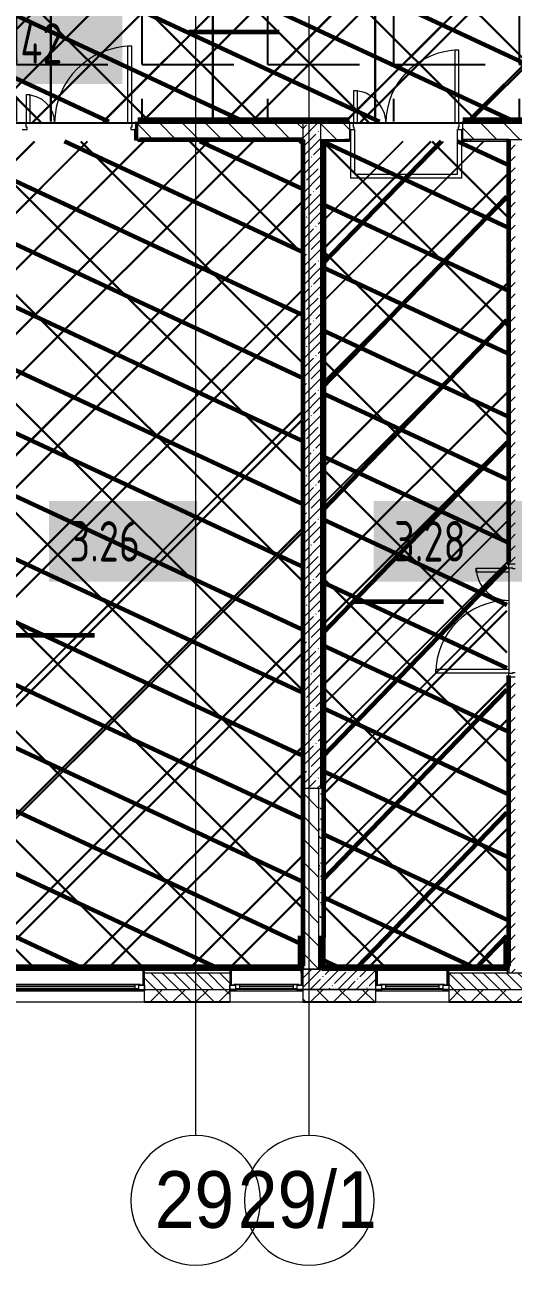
# Model space of a CAD drawing. Header units: millimetres. Extents: x -164500 to 426394, y -51911 to 102118.
# Drawn here: x 392930 to 398952, y -3506 to 11815 of the extents above; entities that cross this region are included whole.
import ezdxf

# ---------------------------------------------------------------- set-up
doc = ezdxf.new("R2010")
doc.units = ezdxf.units.MM
for name, color, linetype, lineweight in [('0) шлифовка', 5, 'Continuous', 60), ('1.4) Плинтус ПЛ-4', 6, 'Continuous', 60), ('5.2) Л-1 Линолеум', 100, 'Continuous', 30), ('7.5) НЗ Линолеум Темпо ПЛЮС', 134, 'Continuous', 30), ('7.7) Плинтус', 222, 'Continuous', 90), ('8.1) Нал пол Окт', 5, 'Continuous', 60), ('A-DOOR-2', 7, 'Continuous', 5), ('A-FLOR', 7, 'Continuous', 9), ('A-GLAZ', 7, 'Continuous', 9), ('A-GLAZ-1', 7, 'Continuous', 5), ('A-WALL', 7, 'Continuous', 5), ('I-WALL', 7, 'Continuous', 5), ('S-COLS-1', 7, 'Continuous', 5), ('Оси', 7, 'Continuous', 9), ('Оси-1', 7, 'Continuous', 20)]:
    doc.layers.add(name, color=color, linetype=linetype, lineweight=lineweight)
for name, color, linetype in [('2) защита вин плитк', 6, 'Continuous'), ('3.2.3) Нал-ой пол 4 вып', 3, 'Continuous'), ('3.2.3) Нал-ой пол 5 вып', 5, 'Continuous'), ('3.2.3) П-13', 5, 'Continuous')]:
    doc.layers.add(name, color=color, linetype=linetype)
for name, color, linetype, lineweight, true_color in [('A-DOOR-1', 7, 'Continuous', 5, 0xc0c0c0), ('A-DOOR-FRAM-1', 7, 'Continuous', 5, 0xc0c0c0), ('A-WALL-1', 9, 'Continuous', 5, 0x808080), ('A-WALL-FNSH-1', 9, 'Continuous', 5, 0x808080)]:
    doc.layers.add(name, color=color, linetype=linetype, lineweight=lineweight, true_color=true_color)
doc.styles.add('Arial', font='arial.ttf', dxfattribs={"width": 0.9, "height": 700})
doc.styles.add('СПДС', font='ГОСТ тип А.ttf', dxfattribs={"width": 0.9})
pattern_1 = [(135, (289227.4, 1e-08), (-141.42136, -141.42136), [])]
pattern_2 = [(45, (289227.4, 1e-08), (-114.04925, 114.04925), []), (45, (289341.45, 1e-08), (-114.04925, 114.04925), [201.612, -40.322, 6.706, -33.617])]
pattern_3 = [(0, (289227.4, 1e-08), (243.84, 60.96), [20.117, -162.763, 20.117, -162.763, -975.36]), (0, (289227.4, 1e-08), (243.84, 60.96), [-365.76, 20.117, -345.643, 20.117, -162.763, -426.72]), (0, (289227.4, 1e-08), (243.84, 60.96), [-914.4, 20.117, -101.803, 20.117, -284.683]), (120, (289318.84, 30.48), (-174.71291, 180.691634), [20.117, -162.763, 20.117, -162.763, -975.36]), (120, (289318.84, 30.48), (-174.71291, 180.691634), [-365.76, 20.117, -345.643, 20.117, -162.763, -426.72]), (120, (289318.84, 30.48), (-174.71291, 180.691634), [-914.4, 20.117, -101.803, 20.117, -284.683]), (240, (289349.32, 152.4), (-69.12709, -241.651634), [20.117, -162.763, 20.117, -162.763, -975.36]), (240, (289349.32, 152.4), (-69.12709, -241.651634), [-365.76, 20.117, -345.643, 20.117, -162.763, -426.72]), (240, (289349.32, 152.4), (-69.12709, -241.651634), [-914.4, 20.117, -101.803, 20.117, -284.683])]

# ---------------------------------------------------------------- blocks, each defined once
blk = doc.blocks.new('120_Окно_СКБ_2Ст_Фрамуга сверху - 120_Окно_СКБ_2Ст_2300х2500_h_ ДОО-19727959-Объем проектирования 3 этажа')
at = {"layer": 'A-GLAZ'}
for p, q in [((-1150, -127), (-1150, -57)), ((-1150, -57), (-1080, -57)), ((-1080, -127), (-1150, -127)), ((-1080, -127), (-1100, -127)), ((-1100, -127), (-1100, -137)), ((-1100, -137), (540, -137)), ((540, -137), (-1100, -137)), ((-1080, -57), (-1080, -127)), ((520, -87), (-1080, -87)), ((-1080, -87), (-1080, -127)), ((-1030, -137), (-1030, -87)), ((470, -137), (470, -87)), ((520, -127), (520, -57)), ((520, -57), (590, -57)), ((520, -127), (520, -87)), ((590, -127), (520, -127)), ((540, -127), (520, -127)), ((540, -137), (540, -127)), ((590, -127), (570, -127)), ((570, -127), (570, -137)), ((570, -137), (1100, -137)), ((1100, -137), (570, -137)), ((590, -57), (590, -127)), ((1080, -87), (590, -87)), ((590, -87), (590, -127)), ((640, -137), (640, -87)), ((1030, -137), (1030, -87)), ((1080, -127), (1080, -57)), ((1080, -57), (1150, -57)), ((1080, -127), (1080, -87)), ((1150, -127), (1080, -127)), ((1100, -127), (1080, -127)), ((1100, -137), (1100, -127)), ((1150, -57), (1150, -127))]:
    blk.add_line(p, q, dxfattribs=at)
at = {"layer": 'A-GLAZ-1'}
for p, q in [((1150, -57), (-1150, -57)), ((-1130, -127), (-1100, -127)), ((-1080, -57), (1080, -57)), ((-1030, -107), (470, -107)), ((470, -117), (-1030, -117)), ((540, -127), (570, -127)), ((540, -127), (570, -127)), ((640, -107), (1030, -107)), ((1030, -117), (640, -117)), ((1100, -127), (1130, -127))]:
    blk.add_line(p, q, dxfattribs=at)
blk = doc.blocks.new('120_Окно_СКБ_1Ст - 120_Окно_СКБ_1Ст 900х2500_h_ с форточкой-V552-Объем проектирования 3 этажа')
at = {"layer": 'A-GLAZ'}
for p, q in [((-450, -127), (-450, -57)), ((-450, -57), (-380, -57)), ((-380, -127), (-450, -127)), ((-380, -127), (-400, -127)), ((-400, -127), (-400, -137)), ((-400, -137), (400, -137)), ((400, -137), (-400, -137)), ((-380, -57), (-380, -127)), ((380, -87), (-380, -87)), ((-380, -87), (-380, -127)), ((-330, -137), (-330, -87)), ((330, -137), (330, -87)), ((380, -127), (380, -57)), ((380, -57), (450, -57)), ((380, -127), (380, -87)), ((450, -127), (380, -127)), ((400, -127), (380, -127)), ((400, -137), (400, -127)), ((450, -57), (450, -127))]:
    blk.add_line(p, q, dxfattribs=at)
at = {"layer": 'A-GLAZ-1'}
for p, q in [((450, -57), (-450, -57)), ((-430, -127), (-400, -127)), ((-330, -107), (330, -107)), ((330, -117), (-330, -117)), ((400, -127), (430, -127))]:
    blk.add_line(p, q, dxfattribs=at)
blk = doc.blocks.new('Ось сетки - D8-29747960-Объем проектирования 3 этажа')
at = {"layer": 'Оси-1'}
for start, end in [(360, 180), (180, 360)]:
    blk.add_arc((0, 0), 4, start, end, dxfattribs=at)

msp = doc.modelspace()

# ---------------------------------------------------------------- hatches: boundary and pattern name
at = {"layer": '0) шлифовка', "true_color": 0x2776bb}
h = msp.add_hatch(dxfattribs=at)
h.set_pattern_fill('ANSI31', color=152, scale=222, angle=110)
h.set_pattern_definition([(155, (374218.4, 26829), (-297.882, -638.811), [])])
h.paths.add_polyline_path([(409586.402, 13379), (408157.851, 13379), (404560.962, 13379), (404560.962, 13378), (404560.844, 13378), (403361.08, 13378), (403092.968, 13378), (403035.255, 13378), (401892.968, 13378), (387948.402, 13379), (387948.402, 13220), (387948.402, 11341), (390057.402, 11341), (390057.402, 10621), (392872.402, 10621), (403709.54, 10621), (403709.54, 10622), (404700.609, 10622), (405410.973, 10621.876), (405410.973, 10622), (405932.632, 10622), (410416.402, 10621), (410416.402, 12429), (409586.402, 12429)])
h = msp.add_hatch(dxfattribs=at)
h.set_pattern_fill('ANSI31', color=152, scale=222, angle=110)
h.set_pattern_definition([(155, (292979.4, 11329), (-297.8825, -638.811), [])])
h.paths.add_polyline_path([(396336.402, 10379), (394322.402, 10379), (390858.402, 10379), (390858.402, 5159.5), (390858.402, 5159), (390838.402, 171), (392107.402, 171), (394407.402, 171), (395457.402, 171), (396336.402, 171)])
h = msp.add_hatch(dxfattribs=at)
h.set_pattern_fill('ANSI31', color=152, scale=222, angle=110)
h.set_pattern_definition([(155, (396598.4, 10379), (-297.882, -638.81), [])])
h.paths.add_polyline_path([(398876.402, 10379), (398332.402, 10379), (396598.402, 10379), (396598.402, 171), (398876.402, 171), (398876.402, 3755)])
at = {"layer": '2) защита вин плитк'}
h = msp.add_hatch(dxfattribs=at)
h.set_pattern_fill('ANSI31', color=256, scale=333)
h.set_pattern_definition([(45, (374218.4, 26822.1), (-747.606, 747.606), [])])
h.paths.add_polyline_path([(409586.402, 13372.054), (408157.851, 13372.054), (404560.962, 13372.054), (404560.962, 13371.054), (404560.844, 13371.054), (403361.08, 13371.054), (403092.968, 13371.054), (403035.255, 13371.054), (401892.968, 13371.054), (387948.402, 13372.054), (387948.402, 13213.054), (387948.402, 11334.054), (390057.402, 11334.054), (390057.402, 10614.054), (392872.402, 10614.054), (403709.54, 10614.054), (403709.54, 10615.054), (404700.609, 10615.054), (405410.973, 10614.93), (405410.973, 10615.054), (405932.632, 10615.054), (410416.402, 10614.054), (410416.402, 12422.054), (409586.402, 12422.054)])
h = msp.add_hatch(dxfattribs=at)
h.set_pattern_fill('ANSI31', color=256, scale=333)
h.set_pattern_definition([(45, (292979.4, 11322.1), (-747.606, 747.606), [])])
h.paths.add_polyline_path([(396336.402, 10372.054), (394322.402, 10372.054), (390858.402, 10372.054), (390858.402, 5152.554), (390858.402, 5152.054), (390838.402, 164.054), (392107.402, 164.054), (394407.402, 164.054), (395457.402, 164.054), (396336.402, 164.054)])
h = msp.add_hatch(dxfattribs=at)
h.set_pattern_fill('ANSI31', color=256, scale=333)
h.set_pattern_definition([(45, (396598.4, 10372.1), (-747.61, 747.61), [])])
h.paths.add_polyline_path([(398876.402, 10372.054), (398332.402, 10372.054), (396598.402, 10372.054), (396598.402, 164.054), (398876.402, 164.054), (398876.402, 3748.054)])
at = {"layer": '3.2.3) Нал-ой пол 4 вып'}
h = msp.add_hatch(dxfattribs=at)
h.set_pattern_fill('ANSI31', color=256, scale=333)
h.set_pattern_definition([(45, (292979.4, 11329), (-747.606, 747.606), [])])
h.paths.add_polyline_path([(396336.402, 10379), (394322.402, 10379), (390858.402, 10379), (390858.402, 5159.5), (390858.402, 5159), (390838.402, 171), (392107.402, 171), (394407.402, 171), (395457.402, 171), (396336.402, 171)])
at = {"layer": '3.2.3) Нал-ой пол 5 вып'}
h = msp.add_hatch(dxfattribs=at)
h.set_pattern_fill('ANSI34', color=256, scale=222)
h.set_pattern_definition([(45, (396598.4, 10379), (-2990.4, 2990.4), []), (45, (397595, 10379), (-2990.4, 2990.4), []), (45, (398592, 10379), (-2990.4, 2990.4), []), (45, (399589, 10379), (-2990.4, 2990.4), [])])
h.paths.add_polyline_path([(398876.402, 10379), (398332.402, 10379), (396598.402, 10379), (396598.402, 171), (398876.402, 171), (398876.402, 3755)])
at = {"layer": '3.2.3) П-13'}
h = msp.add_hatch(dxfattribs=at)
h.set_pattern_fill('ANGLE', color=256, scale=222)
h.set_pattern_definition([(0, (374218.4, 26829), (0, 1550.67), [1127.76, -422.91]), (90, (374218.4, 26829), (-1550.67, 9e-14), [1127.76, -422.91])])
h.paths.add_polyline_path([(409586.402, 13379), (408157.851, 13379), (404560.962, 13379), (404560.962, 13378), (404560.844, 13378), (403361.08, 13378), (403092.968, 13378), (403035.255, 13378), (401892.968, 13378), (387948.402, 13379), (387948.402, 13220), (387948.402, 11341), (390057.402, 11341), (390057.402, 10621), (392872.402, 10621), (403709.54, 10621), (403709.54, 10622), (404700.609, 10622), (405410.973, 10621.876), (405410.973, 10622), (405932.632, 10622), (410416.402, 10621), (410416.402, 12429), (409586.402, 12429)])
at = {"layer": '5.2) Л-1 Линолеум'}
h = msp.add_hatch(dxfattribs=at)
h.set_pattern_fill('ANSI37', color=256, scale=300)
h.set_pattern_definition([(45, (374218.4, 26829), (-673.52, 673.52), []), (135, (374218.4, 26829), (-673.52, -673.52), [])])
h.paths.add_polyline_path([(409586.402, 13372.054), (408157.851, 13372.054), (404560.962, 13372.054), (404560.962, 13371.054), (404560.844, 13371.054), (403361.08, 13371.054), (403092.968, 13371.054), (403035.255, 13371.054), (401892.968, 13371.054), (387948.402, 13372.054), (387948.402, 13213.054), (387948.402, 11334.054), (390057.402, 11334.054), (390057.402, 10614.054), (392872.402, 10614.054), (403709.54, 10614.054), (403709.54, 10615.054), (404700.609, 10615.054), (405410.973, 10614.93), (405410.973, 10615.054), (405932.632, 10615.054), (410416.402, 10614.054), (410416.402, 12422.054), (409586.402, 12422.054)])
h = msp.add_hatch(dxfattribs=at)
h.set_pattern_fill('ANSI37', color=256, scale=300)
h.set_pattern_definition([(45, (292979.4, 11329), (-673.519, 673.519), []), (135, (292979.4, 11329), (-673.519, -673.519), [])])
h.paths.add_polyline_path([(396336.402, 10372.054), (394322.402, 10372.054), (390858.402, 10372.054), (390858.402, 5152.554), (390858.402, 5152.054), (390838.402, 164.054), (392107.402, 164.054), (394407.402, 164.054), (395457.402, 164.054), (396336.402, 164.054)])
h = msp.add_hatch(dxfattribs=at)
h.set_pattern_fill('ANSI37', color=256, scale=300)
h.set_pattern_definition([(45, (396598.4, 10379), (-673.52, 673.52), []), (135, (396598.4, 10379), (-673.52, -673.52), [])])
h.paths.add_polyline_path([(398876.402, 10372.054), (398332.402, 10372.054), (396598.402, 10372.054), (396598.402, 164.054), (398876.402, 164.054), (398876.402, 3748.054)])
at = {"layer": '7.5) НЗ Линолеум Темпо ПЛЮС'}
h = msp.add_hatch(dxfattribs=at)
h.set_pattern_fill('ANSI31', color=256, scale=333)
h.set_pattern_definition([(45, (374218.4, 26829), (-747.606, 747.606), [])])
h.paths.add_polyline_path([(409586.402, 13379), (408157.851, 13379), (404560.962, 13379), (404560.962, 13378), (404560.844, 13378), (403361.08, 13378), (403092.968, 13378), (403035.255, 13378), (401892.968, 13378), (387948.402, 13379), (387948.402, 13220), (387948.402, 11341), (390057.402, 11341), (390057.402, 10621), (392872.402, 10621), (403709.54, 10621), (403709.54, 10622), (404700.609, 10622), (405410.973, 10621.876), (405410.973, 10622), (405932.632, 10622), (410416.402, 10621), (410416.402, 12429), (409586.402, 12429)])
at = {"layer": '8.1) Нал пол Окт', "transparency": 33554687}
h = msp.add_hatch(dxfattribs=at)
h.set_pattern_fill('ANSI31', color=256, scale=333, angle=1)
h.set_pattern_definition([(46, (396598.4, 10379), (-760.54, 734.44), [])])
h.paths.add_polyline_path([(398876.402, 10379), (398332.402, 10379), (396598.402, 10379), (396598.402, 171), (398876.402, 171), (398876.402, 3755)])
at = {"layer": 'A-DOOR-2'}
h = msp.add_hatch(dxfattribs=at)
h.set_pattern_fill('FP_39', color=256, style=0, pattern_type=2)
h.set_pattern_definition([(135, (395161.313, 10664.685), (-14.14214, -14.14214), []), (225, (395161.313, 10664.685), (14.14214, -14.14214), [])])
h.paths.add_polyline_path([(394297.402, 10400), (394322.402, 10400), (394322.402, 10600), (394297.402, 10599.808), (394297.402, 10400.248)])
at = {"layer": 'A-WALL'}
h = msp.add_hatch(dxfattribs=at)
h.set_pattern_fill('FP_2', color=256, style=0, pattern_type=2)
h.set_pattern_definition([(135, (289227.4, 1e-08), (-70.71068, -70.71068), [])])
h.paths.add_polyline_path([(394407.402, -100), (395457.402, -100), (395457.402, 100), (394407.402, 100)])
h.paths.add_polyline_path([(399057.402, -100), (399057.402, 100), (398157.402, 100), (398157.402, -100), (398998.402, -100)])
h.paths.add_polyline_path([(399957.402, -100), (400857.402, -100), (400857.402, 100), (399957.402, 100), (399957.402, 21.033)])
h.paths.add_polyline_path([(381157.402, -100), (381957.402, -100), (381957.402, 100), (381157.402, 100), (381157.402, -48)])
h.paths.add_polyline_path([(410657.402, -100), (410657.402, 100), (410357.402, 100), (410357.402, -100)])
h.paths.add_polyline_path([(408513.092, -100), (408557.402, -100), (408557.402, 100), (408057.402, 99.115), (408057.402, -100)])
h.paths.add_polyline_path([(383757.402, -100), (384007.402, -100), (384007.402, 100), (383757.402, 100), (383757.402, -77.098)])
h.paths.add_polyline_path([(386307.402, -100), (387357.402, -100), (387357.402, 100), (386307.402, 100)])
h.paths.add_polyline_path([(390837.402, -100), (390957.402, -100), (390957.402, 100), (390057.402, 100), (390057.402, -100), (390797.402, -100)])
h.paths.add_polyline_path([(405207.402, -100), (406257.402, -100), (406257.402, 100), (405207.402, 100), (405207.402, 2.496)])
h.paths.add_polyline_path([(391857.402, -100), (392107.402, -100), (392107.402, 100), (391857.402, 100), (391857.402, 50)])
h.paths.add_polyline_path([(402657.402, -100), (402907.402, -100), (402907.402, 100), (402657.402, 100), (402657.402, -84.011)])
h = msp.add_hatch(dxfattribs=at)
h.set_pattern_fill('FP_24', color=256, style=0, pattern_type=2)
h.set_pattern_definition([(45, (289227.4, 1e-08), (-141.42136, 141.42136), []), (135, (289227.4, 1e-08), (-141.42136, -141.42136), [])])
h.paths.add_polyline_path([(414304.517, -250), (414307.402, -250), (414307.402, -100), (412957.402, -100), (412957.402, -250), (414057.402, -250)])
h.paths.add_polyline_path([(410357.402, -250), (410657.402, -250), (410657.402, -100), (409457.402, -100), (409457.402, -250), (409600.868, -250)])
h.paths.add_polyline_path([(408513.092, -250), (408557.402, -250), (408557.402, -100), (407157.402, -100), (407157.402, -250), (408057.402, -250)])
h.paths.add_polyline_path([(406257.402, -250), (406257.402, -100), (405207.402, -100), (405207.402, -250)])
h.paths.add_polyline_path([(401986.436, -250), (402907.402, -250), (402907.402, -100), (401757.402, -100), (401757.402, -250)])
h.paths.add_polyline_path([(399957.402, -250), (400857.402, -250), (400857.402, -100), (399957.402, -100), (399957.402, -231.462)])
h.paths.add_polyline_path([(396547.556, -250), (397257.402, -250), (397257.402, -100), (396357.402, -100), (396357.402, -250)])
h.paths.add_polyline_path([(398998.402, -250), (399057.402, -250), (399057.402, -100), (398157.402, -100), (398157.402, -250), (398995.052, -250)])
h.paths.add_polyline_path([(395457.402, -250), (395457.402, -100), (394407.402, -100), (394407.402, -250), (394930.002, -250)])
h.paths.add_polyline_path([(390057.402, -250), (392107.402, -250), (392107.402, -100), (390057.402, -100)])
h.paths.add_polyline_path([(386757.572, -250), (387357.402, -250), (387357.402, -100), (386307.402, -100), (386307.402, -250)])
h.paths.add_polyline_path([(388933.124, -250), (389157.402, -250), (389157.402, -100), (388257.402, -100), (388257.402, -250)])
h.paths.add_polyline_path([(378512.548, -250), (380257.402, -250), (380257.402, -100), (378437.402, -100), (378437.402, -250), (378500.875, -250)])
h.paths.add_polyline_path([(381157.402, -250), (381957.402, -250), (381957.402, -100), (381157.402, -100)])
h.paths.add_polyline_path([(384007.402, -250), (384007.402, -100), (382857.402, -100), (382857.402, -250), (383804.802, -250)])
at = {"layer": 'I-WALL'}
h = msp.add_hatch(dxfattribs=at)
h.set_pattern_fill('FP_23', color=256, style=0, pattern_type=2)
h.set_pattern_definition(pattern_1)
h.paths.add_polyline_path([(396337.402, 10400), (396357.402, 10400), (396357.402, 10600), (394322.402, 10600), (394322.402, 10400), (395459.78, 10400)])
h.paths.add_polyline_path([(392842.402, 10400), (392872.402, 10400), (392872.402, 10600), (390837.402, 10600), (390837.402, 10400), (391108.676, 10400)])
h.paths.add_polyline_path([(383437.402, 10400), (383437.402, 10600), (382687.402, 10600), (382687.402, 10400), (383417.402, 10400)])
h.paths.add_polyline_path([(379188.048, 10400), (379212.402, 10400), (379212.402, 10600), (378837.402, 10600), (378837.402, 10400), (379187.402, 10400)])
h.paths.add_polyline_path([(381307.402, 10400), (381737.402, 10400), (381737.402, 10600), (380612.402, 10600), (380612.402, 10400), (381257.402, 10400)])
h = msp.add_hatch(dxfattribs=at)
h.set_pattern_fill('FP_191', color=256, style=0, pattern_type=2)
h.set_pattern_definition(pattern_3)
h.paths.add_polyline_path([(410416.402, 10600), (410437.402, 10600), (410416.402, 10620), (400407.402, 10620), (400407.402, 10608), (400437.402, 10608), (400437.402, 10600), (409600.868, 10600)])
h.paths.add_polyline_path([(390056.402, 10600), (392842.402, 10600.213), (392842.402, 10608), (392872.402, 10608), (392872.402, 10620), (390057.402, 10620), (390056.496, 10601.881)])
h.paths.add_polyline_path([(410437.402, 10600), (410437.402, 10620), (410417.402, 10620), (410427.049, 10610.353)])
h.paths.add_polyline_path([(394352.402, 10600), (396877.402, 10600), (396877.402, 10608), (396932.402, 10608), (396932.402, 10620), (394322.402, 10620), (394322.402, 10608), (394352.402, 10608), (394352.402, 10600.23)])
h.paths.add_polyline_path([(398387.402, 10600), (399427.402, 10600), (399427.402, 10608), (399457.402, 10608), (399457.402, 10620), (398332.402, 10620), (398332.402, 10608), (398387.402, 10608), (398387.402, 10600.978)])
h = msp.add_hatch(dxfattribs=at)
h.set_pattern_fill('FP_1', color=256, style=0, pattern_type=2)
h.set_pattern_definition(pattern_2)
h.paths.add_polyline_path([(396577.352, 2380), (396577.402, 2380), (396577.402, 10600), (396357.402, 10600), (396357.402, 2380), (396557.402, 2380)])
h = msp.add_hatch(dxfattribs=at)
h.set_pattern_fill('FP_23', color=256, style=0, pattern_type=2)
h.set_pattern_definition(pattern_1)
h.paths.add_polyline_path([(408557.402, 10400), (410437.402, 10400.435), (410437.402, 10600), (408557.402, 10600)])
h.paths.add_polyline_path([(399357.837, 10400), (399457.402, 10400), (399457.402, 10600), (398332.402, 10600), (398332.402, 10400), (399357.402, 10400)])
h.paths.add_polyline_path([(400535.589, 10400), (401157.402, 10400), (401157.402, 10600), (400407.402, 10600), (400407.402, 10400), (400457.402, 10400)])
h.paths.add_polyline_path([(396932.402, 10400), (396932.402, 10600), (396577.402, 10600), (396577.953, 10400), (396908.009, 10400)])
h = msp.add_hatch(dxfattribs=at)
h.set_pattern_fill('FP_191', color=256, style=0, pattern_type=2)
h.set_pattern_definition(pattern_3)
h.paths.add_polyline_path([(394352.402, 10380), (396337.402, 10380.952), (396357.402, 10400), (394352.402, 10399.702), (394352.402, 10392), (394322.402, 10392), (394322.402, 10380)])
h.paths.add_polyline_path([(392872.402, 10380), (392872.402, 10392), (392842.402, 10392), (392842.402, 10400), (390837.402, 10400), (390858.402, 10380), (392842.402, 10380)])
h.paths.add_polyline_path([(396357.402, 10380), (396357.402, 10400), (396337.402, 10380)])
h.paths.add_polyline_path([(390837.402, 10380), (390857.402, 10380), (390837.402, 10400)])
h = msp.add_hatch(dxfattribs=at)
h.set_pattern_fill('FP_191', color=256, style=0, pattern_type=2)
h.set_pattern_definition(pattern_3)
h.paths.add_polyline_path([(396357.402, 150), (396357.402, 10380), (396337.402, 10380), (396337.402, 150)])
h = msp.add_hatch(dxfattribs=at)
h.set_pattern_fill('FP_191', color=256, style=0, pattern_type=2)
h.set_pattern_definition(pattern_3)
h.paths.add_polyline_path([(398387.402, 10380), (398897.402, 10380), (398897.402, 10400), (398387.402, 10397.982), (398387.402, 10392), (398332.402, 10392), (398332.402, 10380), (398357.402, 10380)])
h.paths.add_polyline_path([(396877.402, 10380), (396932.402, 10380), (396932.402, 10392), (396877.402, 10392), (396877.402, 10400), (396577.402, 10400), (396577.402, 10380), (396597.402, 10380)])
h = msp.add_hatch(dxfattribs=at)
h.set_pattern_fill('FP_191', color=256, style=0, pattern_type=2)
h.set_pattern_definition(pattern_3)
h.paths.add_polyline_path([(396577.402, 2400), (396597.402, 2400), (396597.402, 10379), (396577.402, 10380), (396577.402, 5180)])
h = msp.add_hatch(dxfattribs=at)
h.set_pattern_fill('FP_191', color=256, style=0, pattern_type=2)
h.set_pattern_definition(pattern_3)
h.paths.add_polyline_path([(398897.402, 100), (398897.095, 3700), (398889.402, 3700), (398889.402, 3755), (398877.402, 3755), (398877.402, 100)])
h.paths.add_polyline_path([(398889.402, 5155), (398889.402, 5210), (398897.402, 5210), (398897.402, 10380), (398877.402, 10379), (398877.402, 5155)])
h = msp.add_hatch(dxfattribs=at)
h.set_pattern_fill('FP_22', color=256, style=0, pattern_type=2)
h.set_pattern_definition([(45, (289227.4, 1e-08), (-70.71068, 70.71068), [])])
h.paths.add_polyline_path([(398977.402, 100), (398977.402, 3755), (398897.402, 3755), (398897.402, 100)])
h.paths.add_polyline_path([(398947.402, 5155), (398977.402, 5155), (398977.402, 10400), (398897.402, 10400), (398897.402, 5155), (398939.555, 5155)])
h = msp.add_hatch(dxfattribs=at)
h.set_pattern_fill('FP_23', color=256, style=0, pattern_type=2)
h.set_pattern_definition(pattern_1)
h.paths.add_polyline_path([(396557.402, 150), (396557.402, 2380), (396357.402, 2380), (396357.402, 150), (396547.556, 150)])
h = msp.add_hatch(dxfattribs=at)
h.set_pattern_fill('FP_191', color=256, style=0, pattern_type=2)
h.set_pattern_definition(pattern_3)
h.paths.add_polyline_path([(396597.402, 150), (396597.402, 2380), (396557.402, 2380), (396557.402, 150), (396577.402, 150)])
h = msp.add_hatch(dxfattribs=at)
h.set_pattern_fill('FP_191', color=256, style=0, pattern_type=2)
h.set_pattern_definition(pattern_3)
h.paths.add_polyline_path([(388933.124, 150), (396337.402, 150.284), (396336.402, 170), (381278.402, 170), (381278.402, 150), (388257.402, 150)])
h = msp.add_hatch(dxfattribs=at)
h.set_pattern_fill('FP_191', color=256, style=0, pattern_type=2)
h.set_pattern_definition(pattern_3)
h.paths.add_polyline_path([(397635.332, 150), (398877.302, 152.008), (398876.402, 170), (396598.402, 170), (396597.764, 150), (397278.127, 150)])
h = msp.add_hatch(dxfattribs=at)
h.set_pattern_fill('FP_191', color=256, style=0, pattern_type=2)
h.set_pattern_definition(pattern_3)
h.paths.add_polyline_path([(394387.402, -48), (394407.402, -48), (394407.402, 149.839), (394387.402, 149.839), (394387.402, -38)])
h = msp.add_hatch(dxfattribs=at)
h.set_pattern_fill('FP_191', color=256, style=0, pattern_type=2)
h.set_pattern_definition(pattern_3)
h.paths.add_polyline_path([(395457.402, -48), (395477.402, -48), (395477.402, 150), (395457.402, 150), (395457.402, 36.081)])
h = msp.add_hatch(dxfattribs=at)
h.set_pattern_fill('FP_191', color=256, style=0, pattern_type=2)
h.set_pattern_definition(pattern_3)
h.paths.add_polyline_path([(396337.402, -48), (396357.402, -48), (396357.402, 149.839), (396337.402, 149.839), (396337.402, 120)])
h = msp.add_hatch(dxfattribs=at)
h.set_pattern_fill('FP_191', color=256, style=0, pattern_type=2)
h.set_pattern_definition(pattern_3)
h.paths.add_polyline_path([(397277.402, -48), (397277.402, 150), (397257.402, 150), (397257.402, -48)])
h = msp.add_hatch(dxfattribs=at)
h.set_pattern_fill('FP_191', color=256, style=0, pattern_type=2)
h.set_pattern_definition(pattern_3)
h.paths.add_polyline_path([(398157.402, -48), (398157.402, 149.839), (398137.402, 149.839), (398137.402, -48)])
at = {"layer": 'S-COLS-1'}
h = msp.add_hatch(dxfattribs=at)
h.set_pattern_fill('FP_1', color=256, style=0, pattern_type=2)
h.set_pattern_definition(pattern_2)
h.paths.add_polyline_path([(397257.402, -100), (397257.402, 150), (396357.402, 150), (396357.402, -100), (396547.556, -100)])

# ---------------------------------------------------------------- linework, layer by layer
msp.add_lwpolyline([(414057.402, 10600), (374197.402, 10600), (374197.402, 13400), (414057.402, 13400)], close=True)
at = {"layer": '0) шлифовка'}
for points in [[(394952.108, 11729.338), (396067.055, 11729.338)], [(396978.09, 4690.89), (398093.037, 4690.89)], [(392673.728, 4274.252), (393788.675, 4274.252)]]:
    msp.add_lwpolyline(points, dxfattribs=at)
at = {"layer": '1.4) Плинтус ПЛ-4'}
for p, q in [((394343.402, 10400), (396357.402, 10400)), ((396357.402, 10400), (396357.402, 192)), ((396618.402, 10401), (396618.402, 2421)), ((396619.402, 543), (396619.402, 10400)), ((398898.402, 5176), (398898.402, 10401)), ((398898.402, 191), (398898.402, 3776))]:
    msp.add_line(p, q, dxfattribs=at)
for points in [[(396932.402, 10641), (394322.402, 10640.5)], [(399457.402, 10641), (398332.402, 10641)], [(394407.402, 171), (395457.402, 171)]]:
    msp.add_lwpolyline(points, dxfattribs=at)
at = {"layer": '7.5) НЗ Линолеум Темпо ПЛЮС'}
for points in [[(393250.21, 10620), (393250.21, 13399)], [(395250.21, 10620), (395250.21, 13399)], [(397250.21, 10620), (397250.21, 13399)]]:
    msp.add_lwpolyline(points, dxfattribs=at)
at = {"layer": '7.7) Плинтус'}
for points in [[(381278.402, 452.984), (381278.402, 171), (396336.402, 171), (396336.402, 562.729)], [(396598.402, 562.729), (396598.402, 171), (398876.402, 171), (398876.402, 494.307)]]:
    msp.add_lwpolyline(points, dxfattribs=at)
at = {"layer": 'A-DOOR-1'}
for p, q in [((394247.402, 11550), (394197.402, 11550)), ((394197.402, 11550), (394197.402, 10600)), ((394247.402, 10600), (394247.402, 11550)), ((398282.402, 11500), (398232.402, 11500)), ((398232.402, 11500), (398232.402, 10600)), ((398282.402, 10600), (398282.402, 11500)), ((392947.402, 10950), (392947.402, 10600)), ((392997.402, 10950), (392947.402, 10950)), ((392997.402, 10600), (392997.402, 10950)), ((396982.402, 11000), (396982.402, 10600)), ((397032.402, 11000), (396982.402, 11000)), ((397032.402, 10600), (397032.402, 11000)), ((392947.402, 10600), (392997.402, 10600)), ((394197.402, 10600), (394247.402, 10600)), ((396982.402, 10600), (397032.402, 10600)), ((398232.402, 10600), (398282.402, 10600)), ((398497.402, 5055), (398497.402, 5105)), ((398497.402, 5105), (398897.402, 5105)), ((398897.402, 5105), (398897.402, 5055)), ((398897.402, 5055), (398497.402, 5055)), ((397997.402, 3855), (398897.402, 3855)), ((397997.402, 3805), (397997.402, 3855)), ((398897.402, 3855), (398897.402, 3805)), ((398897.402, 3805), (397997.402, 3805))]:
    msp.add_line(p, q, dxfattribs=at)
for centre, radius, start, end in [((394247.402, 10600), 950, 90, 180), ((398282.402, 10600), 900, 90, 180), ((392947.402, 10600), 350, 0, 90), ((396982.402, 10600), 400, 0, 90), ((398897.402, 5105), 400, 180, 270), ((398897.402, 3805), 900, 90, 180)]:
    msp.add_arc(centre, radius, start, end, dxfattribs=at)
at = {"layer": 'A-DOOR-FRAM-1'}
for p, q in [((392947.402, 10600), (392897.402, 10600)), ((392947.402, 10550), (392947.402, 10600)), ((394247.402, 10600), (394247.402, 10550)), ((394297.402, 10600), (394247.402, 10600)), ((394352.402, 10608), (394282.402, 10608)), ((394282.402, 10608), (394282.402, 10600)), ((394282.402, 10600), (394352.402, 10600)), ((394297.402, 10520), (394297.402, 10600)), ((394322.402, 10600), (394297.402, 10600)), ((394297.402, 10600), (394297.402, 10400)), ((394322.402, 10400), (394322.402, 10600)), ((394352.402, 10600), (394352.402, 10608)), ((396947.402, 10608), (396877.402, 10608)), ((396877.402, 10608), (396877.402, 10600)), ((396877.402, 10600), (396947.402, 10600)), ((396982.402, 10600), (396932.402, 10600)), ((396932.402, 10600), (396932.402, 10520)), ((396947.402, 10600), (396947.402, 10608)), ((396982.402, 10550), (396982.402, 10600)), ((398282.402, 10600), (398282.402, 10550)), ((398332.402, 10600), (398282.402, 10600)), ((398387.402, 10608), (398317.402, 10608)), ((398317.402, 10608), (398317.402, 10600)), ((398317.402, 10600), (398387.402, 10600)), ((398332.402, 10520), (398332.402, 10600)), ((398387.402, 10600), (398387.402, 10608)), ((392897.402, 10520), (392957.402, 10520)), ((392957.402, 10550), (392947.402, 10550)), ((392957.402, 10520), (392957.402, 10550)), ((394247.402, 10550), (394237.402, 10550)), ((394237.402, 10550), (394237.402, 10520)), ((394237.402, 10520), (394297.402, 10520)), ((394297.402, 10520), (394282.402, 10520)), ((394282.402, 10520), (394282.402, 10400)), ((394297.402, 10400), (394297.402, 10520)), ((396932.402, 10520), (396992.402, 10520)), ((396947.402, 10520), (396932.402, 10520)), ((396932.402, 10520), (396932.402, 10400)), ((396947.402, 10400), (396947.402, 10520)), ((396992.402, 10550), (396982.402, 10550)), ((396992.402, 10520), (396992.402, 10550)), ((398282.402, 10550), (398272.402, 10550)), ((398272.402, 10550), (398272.402, 10520)), ((398272.402, 10520), (398332.402, 10520)), ((398332.402, 10520), (398317.402, 10520)), ((398317.402, 10520), (398317.402, 10400)), ((398332.402, 10400), (398332.402, 10520)), ((394282.402, 10400), (394297.402, 10400)), ((394352.402, 10400), (394282.402, 10400)), ((394282.402, 10400), (394282.402, 10392)), ((394282.402, 10392), (394352.402, 10392)), ((394297.402, 10400), (394322.402, 10400)), ((394352.402, 10392), (394352.402, 10400)), ((396947.402, 10400), (396877.402, 10400)), ((396877.402, 10400), (396877.402, 10392)), ((396877.402, 10392), (396947.402, 10392)), ((396932.402, 10400), (396947.402, 10400)), ((396947.402, 10392), (396947.402, 10400)), ((398317.402, 10400), (398332.402, 10400)), ((398387.402, 10400), (398317.402, 10400)), ((398317.402, 10400), (398317.402, 10392)), ((398317.402, 10392), (398387.402, 10392)), ((398387.402, 10392), (398387.402, 10400)), ((398889.402, 5210), (398897.402, 5210)), ((398889.402, 5140), (398889.402, 5210)), ((398897.402, 5210), (398897.402, 5140)), ((398897.402, 5140), (398889.402, 5140)), ((398897.402, 5155), (398977.402, 5155)), ((398897.402, 5105), (398897.402, 5155)), ((398947.402, 5105), (398897.402, 5105)), ((398947.402, 5095), (398947.402, 5105)), ((398977.402, 5095), (398947.402, 5095)), ((398889.402, 3770), (398897.402, 3770)), ((398889.402, 3700), (398889.402, 3770)), ((398897.402, 3700), (398889.402, 3700)), ((398897.402, 3755), (398897.402, 3805)), ((398897.402, 3805), (398947.402, 3805)), ((398897.402, 3770), (398897.402, 3700)), ((398977.402, 3755), (398897.402, 3755)), ((398947.402, 3815), (398977.402, 3815)), ((398947.402, 3805), (398947.402, 3815))]:
    msp.add_line(p, q, dxfattribs=at)
at = {"layer": 'A-FLOR'}
for p, q in [((394247.402, 10600), (392947.402, 10600)), ((395459.78, 10600), (394352.402, 10600)), ((398232.402, 10600), (397032.402, 10600)), ((396947.402, 10520), (396997.402, 10520)), ((396947.402, 10520), (396947.402, 9920)), ((396997.402, 10520), (396997.402, 9970)), ((398267.402, 9970), (398267.402, 10520)), ((398267.402, 10520), (398317.402, 10520)), ((398317.402, 9920), (398317.402, 10520)), ((394322.402, 10392), (394322.402, 10380)), ((394322.402, 10380), (395459.78, 10380)), ((396337.402, 10380), (396337.402, 270.587)), ((396597.402, 10380), (396907.402, 10380)), ((396597.402, 170), (396597.402, 10379)), ((398357.402, 10380), (398897.402, 10380)), ((396997.402, 9970), (398267.402, 9970)), ((398317.402, 9920), (396947.402, 9920)), ((398897.402, 5105), (398897.402, 3805)), ((398897.402, 3730), (398897.402, 2377.162)), ((397277.402, 170), (396598.402, 170))]:
    msp.add_line(p, q, dxfattribs=at)
at = {"layer": 'A-WALL'}
for p, q in [((396932.402, 10620), (394322.402, 10620)), ((396357.402, 10600), (396357.402, 2380)), ((396577.402, 10600), (396577.402, 2380)), ((399457.402, 10620), (398332.402, 10620)), ((394352.402, 10400), (396357.402, 10400)), ((396337.402, 10380), (395459.78, 10380)), ((396357.402, 150), (396357.402, 10380)), ((396577.402, 10400), (396877.402, 10400)), ((396597.402, 2400), (396597.402, 10380)), ((398897.402, 10400), (398387.402, 10400)), ((398877.402, 5155), (398877.402, 10380)), ((398897.402, 10400), (399427.402, 10400)), ((398897.402, 5210), (398897.402, 10400)), ((398877.402, 3755), (398877.402, 170)), ((396577.402, 2380), (396357.402, 2380)), ((396557.402, 150), (396557.402, 2380)), ((398897.402, 2377.162), (398897.402, 100)), ((398877.402, 170), (396597.402, 170)), ((391857.402, -100), (395457.402, -100)), ((394407.402, -100), (395457.402, -100)), ((398157.402, -100), (399057.402, -100)), ((398157.402, -100), (400857.402, -100)), ((394407.402, -258), (392107.402, -258)), ((394407.402, -250), (395457.402, -250)), ((394407.402, -253), (395457.402, -253)), ((396357.402, -258), (395457.402, -258)), ((396357.402, -250), (397257.402, -250)), ((396357.402, -253), (397257.402, -253)), ((398157.402, -258), (397257.402, -258)), ((398157.402, -250), (399057.402, -250)), ((398157.402, -253), (399057.402, -253))]:
    msp.add_line(p, q, dxfattribs=at)
at = {"layer": 'A-WALL-1'}
for p, q in [((394322.402, 10620), (394322.402, 10608)), ((396877.402, 10600), (395459.78, 10600)), ((396932.402, 10608), (396932.402, 10620)), ((398332.402, 10620), (398332.402, 10608)), ((399266.996, 10600), (398387.402, 10600)), ((396907.402, 10380), (396932.402, 10380)), ((396932.402, 10380), (396932.402, 10392)), ((398332.402, 10392), (398332.402, 10380)), ((398332.402, 10380), (398357.402, 10380)), ((398877.402, 5155), (398889.402, 5155)), ((398889.402, 3755), (398877.402, 3755)), ((396357.402, 2380), (396357.402, 150)), ((396597.402, 170), (396597.402, 2380)), ((396337.402, 170), (381277.402, 170)), ((391857.402, 150), (396357.402, 150)), ((394407.402, 149.839), (394387.402, 149.839)), ((394387.402, 149.839), (394387.402, -48)), ((394407.402, -250), (394407.402, 149.839)), ((395457.402, 100), (394407.402, 100)), ((395477.402, 150), (395457.402, 150)), ((395457.402, 150), (395457.402, -250)), ((395477.402, -48), (395477.402, 150)), ((396357.402, 149.839), (396337.402, 149.839)), ((396337.402, 149.839), (396337.402, -48)), ((396357.402, 150), (398877.402, 150)), ((396357.402, -48), (396357.402, 149.839)), ((397257.402, 150), (397257.402, -48)), ((397277.402, -48), (397277.402, 150)), ((398157.402, 149.839), (398137.402, 149.839)), ((398137.402, 149.839), (398137.402, -48)), ((398157.402, -48), (398157.402, 149.839)), ((399057.402, 100), (398157.402, 100)), ((398157.402, 100), (398157.402, -250)), ((398877.402, 150), (398877.402, 100)), ((394387.402, -48), (394407.402, -48)), ((395457.402, -48), (395477.402, -48)), ((396337.402, -48), (396357.402, -48)), ((397257.402, -100), (396357.402, -100)), ((396357.402, -100), (396357.402, -250)), ((397257.402, -48), (397277.402, -48)), ((397257.402, -250), (397257.402, -100)), ((398137.402, -48), (398157.402, -48))]:
    msp.add_line(p, q, dxfattribs=at)
at = {"layer": 'A-WALL-FNSH-1'}
for p, q in [((396932.402, 10621), (394322.402, 10621)), ((394322.402, 10621), (394322.402, 10620)), ((396932.402, 10620), (396932.402, 10621)), ((399457.402, 10621), (398332.402, 10621)), ((398332.402, 10621), (398332.402, 10620)), ((394322.402, 10380), (394322.402, 10379)), ((394322.402, 10379), (396336.402, 10379)), ((396336.402, 10379), (396336.402, 100)), ((396598.402, 10379), (396932.402, 10379)), ((396598.402, 171), (396598.402, 10379)), ((396932.402, 10379), (396932.402, 10380)), ((398332.402, 10380), (398332.402, 10379)), ((398332.402, 10379), (398876.402, 10379)), ((398876.402, 10379), (398876.402, 5155)), ((398876.402, 5155), (398877.402, 5155)), ((398877.402, 3755), (398876.402, 3755)), ((398876.402, 3755), (398876.402, 171)), ((396597.402, 2400), (396597.402, 170)), ((395457.402, 171), (394407.402, 171)), ((394407.402, 171), (394407.402, 170)), ((395457.402, 170), (395457.402, 171)), ((396337.402, 100), (396337.402, 270.587)), ((398876.402, 171), (396598.402, 171)), ((394387.402, 149.839), (394386.402, 149.839)), ((394386.402, 149.839), (394386.402, -48)), ((395478.402, 150), (395477.402, 150)), ((395478.402, -48), (395478.402, 150)), ((396337.402, 149.839), (396336.402, 149.839)), ((396336.402, 149.839), (396336.402, -48)), ((396336.402, 100), (396337.402, 100)), ((397278.402, -48), (397278.402, 150)), ((398137.402, 149.839), (398136.402, 149.839)), ((398136.402, 149.839), (398136.402, -48)), ((394386.402, -48), (394387.402, -48)), ((395477.402, -48), (395478.402, -48)), ((396336.402, -48), (396337.402, -48)), ((397277.402, -48), (397278.402, -48)), ((398136.402, -48), (398137.402, -48)), ((394407.402, -250), (394407.402, -258)), ((394407.402, -258), (395457.402, -258)), ((395457.402, -258), (395457.402, -250)), ((396357.402, -250), (396357.402, -258)), ((396357.402, -258), (397257.402, -258)), ((397257.402, -258), (397257.402, -250)), ((398157.402, -250), (398157.402, -258)), ((398157.402, -258), (399057.402, -258))]:
    msp.add_line(p, q, dxfattribs=at)
at = {"layer": 'I-WALL'}
for p, q in [((392107.402, 171), (394407.402, 171)), ((395457.402, 171), (396336.402, 171)), ((396357.402, -100), (395457.402, -100)), ((398157.402, -100), (397257.402, -100))]:
    msp.add_line(p, q, dxfattribs=at)
at = {"layer": 'S-COLS-1'}
for p, q in [((397257.402, 150), (396357.402, 150)), ((396357.402, 150), (396357.402, -100)), ((397257.402, -100), (397257.402, 150)), ((396357.402, -100), (397257.402, -100))]:
    msp.add_line(p, q, dxfattribs=at)
at = {"layer": 'Оси'}
for points in [[(395037.402, -1906.259), (395037.402, 3093.741), (395037.402, 17028.287), (395037.402, 22028.287)], [(396437.402, -1906.259), (396437.402, 3093.741), (396437.402, 17028.287), (396437.402, 22028.287)]]:
    msp.add_lwpolyline(points, dxfattribs=at)

# ---------------------------------------------------------------- block references
at = {"layer": 'A-GLAZ', "color": 3, "rotation": 180}
for name, p in [('120_Окно_СКБ_2Ст_Фрамуга сверху - 120_Окно_СКБ_2Ст_2300х2500_h_ ДОО-19727959-Объем проектирования 3 этажа', (393257.402, -175)), ('120_Окно_СКБ_1Ст - 120_Окно_СКБ_1Ст 900х2500_h_ с форточкой-V552-Объем проектирования 3 этажа', (395907.402, -175)), ('120_Окно_СКБ_1Ст - 120_Окно_СКБ_1Ст 900х2500_h_ с форточкой-V552-Объем проектирования 3 этажа', (397707.402, -175))]:
    msp.add_blockref(name, p, dxfattribs=at)
at = {"layer": 'Оси-1', "xscale": 199.9999999999999, "yscale": 199.9999999999999, "zscale": 199.9999999999999}
for p in [(395037.402, -2706.259), (396437.402, -2706.259)]:
    msp.add_blockref('Ось сетки - D8-29747960-Объем проектирования 3 этажа', p, dxfattribs=at)

# ---------------------------------------------------------------- texts
at = {"char_height": 500, "attachment_point": 1, "style": 'СПДС', "bg_fill": 1, "box_fill_scale": 1.5, "bg_fill_color": 7, "bg_fill_true_color": 16777215, "bg_fill_transparency": 0}
for s, insert, width in [('3.42', (392512.414, 11834.738), 1370.88562), ('3.26', (393479.769, 5684.573), 1327.5945), ('3.28', (397483.567, 5684.573), 1327.5945)]:
    msp.add_mtext(s, dxfattribs=dict(at, insert=insert, width=width))
at = {"layer": 'Оси', "char_height": 700, "attachment_point": 1, "style": 'Arial'}
for s, insert, width in [('29', (394532.17, -2344.965), 1212.1515), ('29/1', (395556.87, -2344.965), 2121.26512)]:
    msp.add_mtext(s, dxfattribs=dict(at, insert=insert, width=width))

doc.saveas('drawing.dxf')
